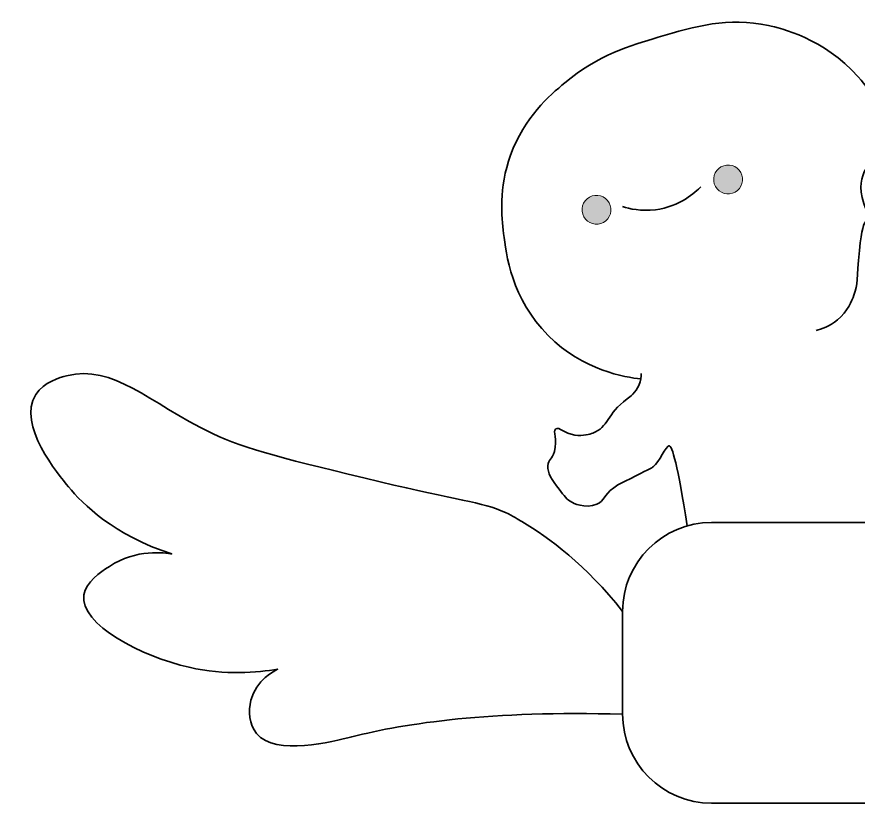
# Model space of a CAD drawing. Header units: centimetres. Extents: x 0.61 to 9.45, y -8.63 to -2.05.
# Drawn here: x 0.608 to 3.619, y -5.116 to -2.301 of the extents above; entities that cross this region are included whole.
import ezdxf

# ---------------------------------------------------------------- set-up
doc = ezdxf.new("R2010")
doc.units = ezdxf.units.CM
doc.header["$MEASUREMENT"] = 0
doc.layers.add('Layer 2', color=7, linetype='Continuous', lineweight=0)

# ---------------------------------------------------------------- blocks, each defined once
blk = doc.blocks.new('Block_2')
at = {"layer": 'Layer 2', "transparency": 33554687}
h = blk.add_hatch(color=7, dxfattribs=at)
h.dxf.hatch_style = 2
edge = h.paths.add_edge_path()
edge.add_ellipse((3.1535, -2.8829), major_axis=(-0.0157, 0.0493), ratio=0.999023, start_angle=0, end_angle=360)
h = blk.add_hatch(color=7, dxfattribs=at)
h.dxf.hatch_style = 2
edge = h.paths.add_edge_path()
edge.add_ellipse((2.6827, -2.9912), major_axis=(-0.0157, 0.0493), ratio=0.999016, start_angle=0, end_angle=360)
at = {"layer": 'Layer 2'}
for centre, ratio in [((3.1535, -2.8829), 0.999023), ((2.6827, -2.9912), 0.999016)]:
    blk.add_ellipse(centre, major_axis=(-0.0157, 0.0493), ratio=ratio, dxfattribs=at)
at = {"layer": 'Layer 2', "color": 7, "lineweight": 35}
for points, knots in [([(2.841, -3.597), (2.7863, -3.5908), (2.6349, -3.5663), (2.5102, -3.4418), (2.3784, -3.3103), (2.3591, -3.1498), (2.3503, -3.0757), (2.3432, -3.017), (2.3322, -2.9148), (2.3754, -2.7957), (2.4245, -2.6602), (2.5147, -2.5826), (2.5694, -2.5366), (2.6882, -2.4369), (2.8056, -2.4024), (2.9035, -2.3736), (3.0385, -2.3339), (3.1519, -2.3006), (3.298, -2.3319), (3.341, -2.3411), (3.4958, -2.3764), (3.6192, -2.5152), (3.6739, -2.5768), (3.7048, -2.6388), (3.7221, -2.6818)], [0, 0, 0, 0, 1, 1, 1, 2, 2, 2, 3, 3, 3, 4, 4, 4, 5, 5, 5, 6, 6, 6, 7, 7, 7, 8, 8, 8, 8]), ([(3.6605, -3.0172), (3.6223, -2.9461), (3.6251, -2.8996), (3.6352, -2.87), (3.6493, -2.829), (3.6748, -2.8204), (3.7055, -2.7599), (3.7135, -2.7443), (3.7206, -2.7157), (3.7347, -2.6585), (3.76, -2.5565), (3.7588, -2.5372), (3.7806, -2.4991), (3.7924, -2.4785), (3.8076, -2.4527), (3.8384, -2.4325), (3.8781, -2.4065), (3.9187, -2.4061), (3.9353, -2.4062), (4.0178, -2.4065), (4.0715, -2.4606), (4.0772, -2.4665), (4.1228, -2.5139), (4.1359, -2.5764), (4.1317, -2.6247), (4.128, -2.6678), (4.1133, -2.6676), (4.0286, -2.811), (3.9787, -2.8956), (3.9706, -2.9258), (3.923, -2.9893), (3.8968, -3.0242), (3.8726, -3.051), (3.8556, -3.0688)], [0, 0, 0, 0, 1, 1, 1, 2, 2, 2, 3, 3, 3, 4, 4, 4, 5, 5, 5, 6, 6, 6, 7, 7, 7, 8, 8, 8, 9, 9, 9, 10, 10, 10, 11, 11, 11, 11]), ([(3.7185, -2.8699), (3.6774, -2.8458), (3.6865, -2.6985), (3.7684, -2.6127), (3.7808, -2.5997), (3.8569, -2.5232), (3.9279, -2.5489), (3.9998, -2.575), (4.0082, -2.6846), (4.0102, -2.7115), (4.0159, -2.7865), (3.9909, -2.8859), (3.9199, -2.9245), (3.8859, -2.943), (3.8446, -2.9457), (3.8405, -2.9365), (3.8356, -2.9258), (3.8852, -2.908), (3.9236, -2.8531), (3.9633, -2.7964), (3.9649, -2.7374), (3.9651, -2.7214), (3.9654, -2.7054), (3.9667, -2.6124), (3.9207, -2.5951), (3.8932, -2.5848), (3.8616, -2.6064), (3.841, -2.6204), (3.8301, -2.6278), (3.7865, -2.6576), (3.7696, -2.7132), (3.7475, -2.7861), (3.7901, -2.8409), (3.7609, -2.8652), (3.7497, -2.8745), (3.7308, -2.8771), (3.7185, -2.8699)], [0, 0, 0, 0, 1, 1, 1, 2, 2, 2, 3, 3, 3, 4, 4, 4, 5, 5, 5, 6, 6, 6, 7, 7, 7, 8, 8, 8, 9, 9, 9, 10, 10, 10, 11, 11, 11, 12, 12, 12, 12]), ([(2.7761, -2.9797), (2.8006, -2.9877), (2.8424, -2.9976), (2.8934, -2.9912), (2.9815, -2.9801), (3.0376, -2.9276), (3.0558, -2.909)], [0, 0, 0, 0, 1, 1, 1, 2, 2, 2, 2]), ([(3.4687, -3.423), (3.4868, -3.4188), (3.5163, -3.4092), (3.5446, -3.3858), (3.5818, -3.3551), (3.5962, -3.3178), (3.604, -3.2967), (3.6193, -3.2558), (3.6125, -3.2424), (3.6235, -3.137), (3.6318, -3.0576), (3.6381, -3.0418), (3.6502, -3.0276), (3.6721, -3.0017), (3.7083, -2.9866), (3.7432, -2.9893), (3.8059, -2.9941), (3.8399, -3.0545), (3.8465, -3.0662), (3.8757, -3.118), (3.8662, -3.1746), (3.846, -3.2858), (3.8285, -3.3829), (3.8197, -3.4314), (3.7893, -3.4662), (3.7424, -3.5198), (3.6874, -3.5213), (3.6808, -3.5664), (3.6805, -3.5687), (3.6803, -3.5709), (3.6803, -3.5731), (3.6815, -3.6156), (3.7051, -3.6459), (3.7139, -3.6568), (3.7415, -3.6911), (3.8679, -3.8679), (4.0437, -4.1105)], [0, 0, 0, 0, 1, 1, 1, 2, 2, 2, 3, 3, 3, 4, 4, 4, 5, 5, 5, 6, 6, 6, 7, 7, 7, 8, 8, 8, 9, 9, 9, 10, 10, 10, 11, 11, 11, 12, 12, 12, 12]), ([(2.8427, -3.5777), (2.8426, -3.5878), (2.8414, -3.6033), (2.8341, -3.6199), (2.8228, -3.6459), (2.8037, -3.6601), (2.7925, -3.6683), (2.7178, -3.7223), (2.7269, -3.7697), (2.6691, -3.7908), (2.6595, -3.7943), (2.6352, -3.8025), (2.6056, -3.7978), (2.5668, -3.7915), (2.549, -3.7677), (2.5372, -3.7756), (2.5244, -3.7841), (2.5444, -3.8127), (2.5321, -3.8562), (2.5237, -3.8856), (2.5111, -3.8849), (2.5089, -3.9074), (2.5062, -3.935), (2.5231, -3.9574), (2.5486, -3.9914), (2.5674, -4.0163), (2.5768, -4.0288), (2.5942, -4.0383), (2.5968, -4.0397), (2.6415, -4.0635), (2.684, -4.045), (2.7123, -4.0326), (2.7067, -4.0158), (2.7443, -3.9863), (2.7584, -3.9753), (2.7631, -3.9745), (2.8229, -3.9438), (2.8756, -3.9168), (2.8773, -3.9182), (2.8868, -3.9104), (2.9061, -3.8946), (2.9318, -3.8367), (2.9421, -3.8358), (2.9535, -3.8349), (2.973, -3.9031), (3.0069, -4.1231)], [0, 0, 0, 0, 1, 1, 1, 2, 2, 2, 3, 3, 3, 4, 4, 4, 5, 5, 5, 6, 6, 6, 7, 7, 7, 8, 8, 8, 9, 9, 9, 10, 10, 10, 11, 11, 11, 12, 12, 12, 13, 13, 13, 14, 14, 14, 15, 15, 15, 15])]:
    blk.add_open_spline(points, degree=3, knots=knots, dxfattribs=at)

msp = doc.modelspace()

# ---------------------------------------------------------------- linework, layer by layer
at = {"layer": 'Layer 2', "color": 7, "lineweight": 35}
for points, knots in [([(2.7761, -4.4289), (2.645, -4.2626), (2.5132, -4.1654), (2.4156, -4.1075), (2.4034, -4.1003), (2.3845, -4.0876), (2.3576, -4.0753), (2.2731, -4.0368), (2.1804, -4.0307), (1.9088, -3.9651), (1.5841, -3.8868), (1.4218, -3.8476), (1.309, -3.7927), (1.0728, -3.6776), (0.9558, -3.5434), (0.7867, -3.5857), (0.7629, -3.5917), (0.7051, -3.6069), (0.6761, -3.6531), (0.6085, -3.7607), (0.7572, -3.9396), (0.7934, -3.9831), (0.8441, -4.044), (0.9549, -4.1556), (1.1631, -4.2234), (1.14, -4.2194), (1.0362, -4.2041), (0.9396, -4.2678), (0.9061, -4.2898), (0.8555, -4.3231), (0.8488, -4.3702), (0.8337, -4.4769), (1.0537, -4.5902), (1.2251, -4.6291), (1.3552, -4.6587), (1.4693, -4.6481), (1.5416, -4.6358), (1.5316, -4.6407), (1.4652, -4.6746), (1.4464, -4.7468), (1.4364, -4.7854), (1.4401, -4.8343), (1.4664, -4.8659), (1.5353, -4.9489), (1.7399, -4.895), (1.8072, -4.878), (2.0015, -4.8287), (2.3016, -4.784), (2.7761, -4.7971)], [0, 0, 0, 0, 1, 1, 1, 2, 2, 2, 3, 3, 3, 4, 4, 4, 5, 5, 5, 6, 6, 6, 7, 7, 7, 8, 8, 8, 9, 9, 9, 10, 10, 10, 11, 11, 11, 12, 12, 12, 13, 13, 13, 14, 14, 14, 15, 15, 15, 16, 16, 16, 16]), ([(6.9937, -5.1155), (6.9937, -5.1155), (3.0945, -5.1155), (3.0945, -5.1155), (2.9194, -5.1155), (2.7761, -4.9722), (2.7761, -4.7971), (2.7761, -4.7971), (2.7761, -4.4289), (2.7761, -4.4289), (2.7761, -4.2538), (2.9194, -4.1105), (3.0945, -4.1105), (3.0945, -4.1105), (6.9937, -4.1105), (6.9937, -4.1105), (7.1688, -4.1105), (7.3121, -4.2538), (7.3121, -4.4289), (7.3121, -4.4289), (7.3121, -4.7971), (7.3121, -4.7971), (7.3121, -4.9722), (7.1688, -5.1155), (6.9937, -5.1155)], [0, 0, 0, 0, 1, 1, 1, 2, 2, 2, 3, 3, 3, 4, 4, 4, 5, 5, 5, 6, 6, 6, 7, 7, 7, 8, 8, 8, 8])]:
    msp.add_open_spline(points, degree=3, knots=knots, dxfattribs=at)

# ---------------------------------------------------------------- block references
at = {"layer": 'Layer 2'}
msp.add_blockref('Block_2', (0, 0), dxfattribs=at)

doc.saveas('drawing.dxf')
